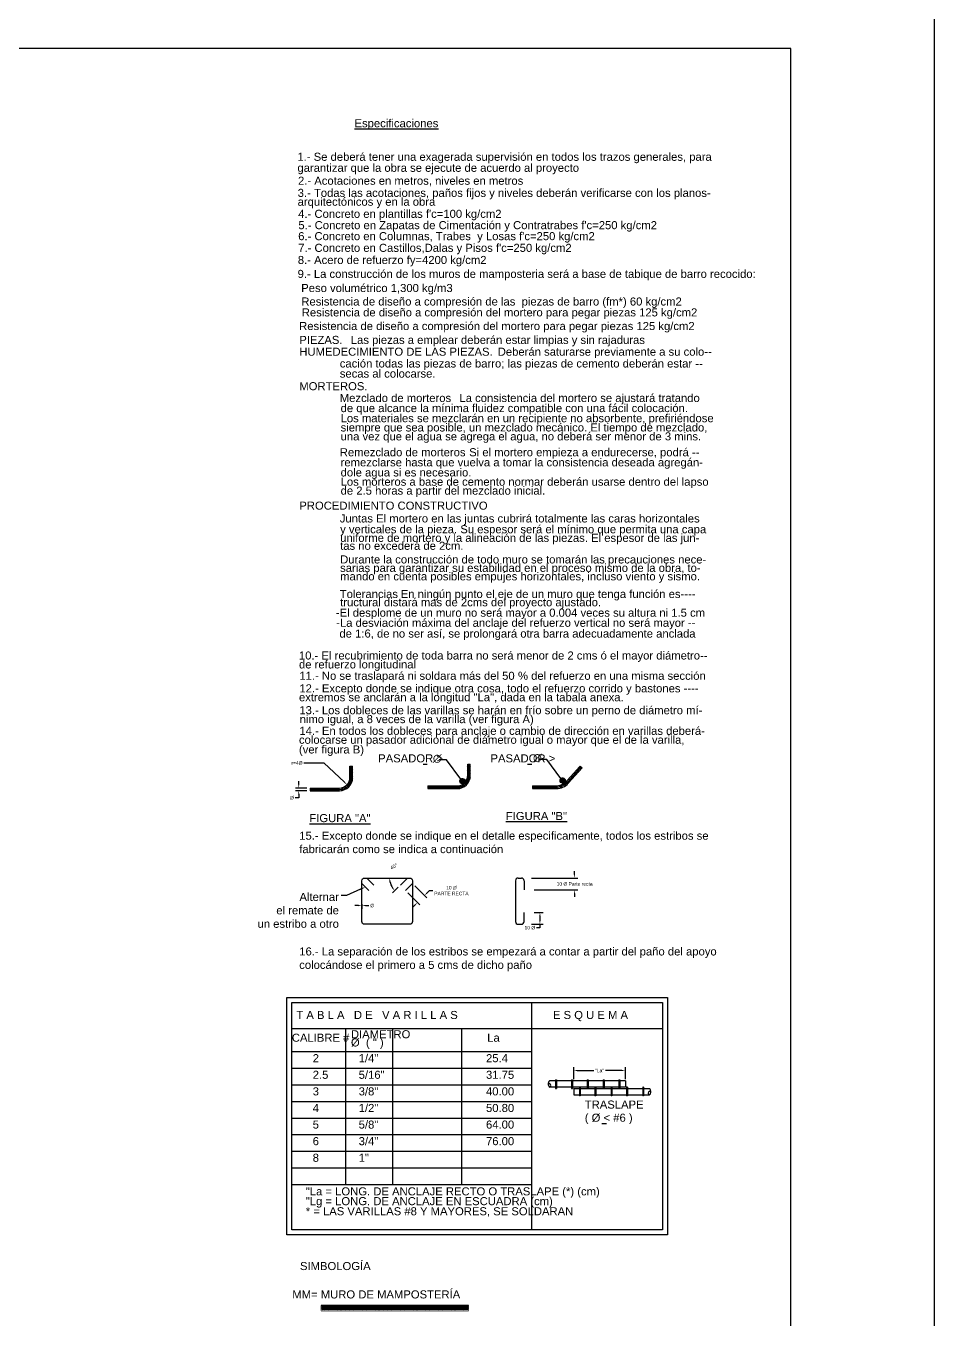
# Model space of a CAD drawing. Header units: metres. Extents: x 14 to 161, y 5 to 309.
# Drawn here: x 135.09 to 161.01, y 71.6 to 108.52 of the extents above; entities that cross this region are included whole.
import ezdxf

# ---------------------------------------------------------------- set-up
doc = ezdxf.new("R2010")
doc.units = ezdxf.units.M
doc.set_wipeout_variables(frame=1)
doc.header["$PDMODE"] = 35
doc.layers.add('E-Especificaciones', color=3, linetype='Continuous')
doc.layers.add('E-Pie', color=1, linetype='Continuous')
doc.layers.add('E-Muro de Mamposteria', color=5, linetype='Continuous', lineweight=30)
doc.layers.add('E-Textos', color=3, linetype='Continuous', lineweight=15)
doc.styles.add('ARIAL', font='arial.ttf')
doc.styles.add('General', font='arial.ttf', dxfattribs={"height": 2.3})
doc.styles.get("Standard").update_dxf_attribs({"font": 'arial.ttf'})
doc.dimstyles.get("Standard").update_dxf_attribs({"dimtxt": 0.18, "dimasz": 0.18, "dimexe": 0.18, "dimexo": 0.0625, "dimgap": 0.09, "dimtad": 0, "dimtih": 1, "dimtoh": 1, "dimdec": 4, "dimzin": 0, "dimdsep": 46, "dimtxsty": 'Standard', "dimcen": 0.09, "dimadec": 0, "dimazin": 0, "dimtfac": 1, "dimtdec": 4, "dimtofl": 0, "dimtmove": 0, "dimatfit": 3, "dimfxl": 1, "dimtolj": 1, "dimtzin": 0, "dimarcsym": 0})

# ---------------------------------------------------------------- blocks, each defined once
blk = doc.blocks.new('*D509')
at = {"layer": 'Defpoints', "color": 0, "transparency": 16777216}
for p in [(152.198, 78.699), (150.721, 78.405), (152.198, 78.405)]:
    blk.add_point(p, dxfattribs=at)
at = {"layer": 'E-Especificaciones', "color": 2, "lineweight": -2, "transparency": 16777216}
for p, q in [((150.721, 78.45), (150.721, 78.799)), ((150.821, 78.699), (151.294, 78.699)), ((152.098, 78.699), (151.626, 78.699)), ((152.198, 78.45), (152.198, 78.799))]:
    blk.add_line(p, q, dxfattribs=at)
at = {"layer": 'E-Especificaciones', "color": 2, "transparency": 16777216}
for points in [[(150.821, 78.715), (150.821, 78.682), (150.721, 78.699)], [(152.098, 78.715), (152.098, 78.682), (152.198, 78.699)]]:
    blk.add_solid(points, dxfattribs=at)
at = {"layer": 'E-Especificaciones', "color": 0, "transparency": 16777216, "insert": (151.46, 78.699), "char_height": 0.1, "attachment_point": 5, "style": 'ARIAL'}
blk.add_mtext('\\A1;"La"', dxfattribs=at)
blk = doc.blocks.new('*D502')
at = {"layer": 'Defpoints', "color": 0, "transparency": 16777216}
for p in [(149.432, 84.193), (150.748, 84.193), (149.507, 83.856)]:
    blk.add_point(p, dxfattribs=at)
at = {"layer": 'E-Especificaciones', "color": 2, "lineweight": -2, "transparency": 16777216}
for p, q in [((149.522, 84.193), (150.838, 84.193)), ((150.748, 84.293), (150.748, 84.393)), ((149.597, 83.856), (150.838, 83.856)), ((150.748, 83.756), (150.748, 83.656))]:
    blk.add_line(p, q, dxfattribs=at)
at = {"layer": 'E-Especificaciones', "color": 2, "transparency": 16777216}
for points in [[(150.731, 84.293), (150.764, 84.293), (150.748, 84.193)], [(150.731, 83.756), (150.764, 83.756), (150.748, 83.856)]]:
    blk.add_solid(points, dxfattribs=at)
at = {"layer": 'E-Especificaciones', "color": 0, "transparency": 16777216, "insert": (150.748, 84.025), "char_height": 0.1, "attachment_point": 5, "style": 'ARIAL'}
blk.add_mtext('\\A1;10 %%C Parte recta', dxfattribs=at)
blk = doc.blocks.new('*D503')
at = {"layer": 'Defpoints', "color": 0, "transparency": 16777216}
for p in [(145.922, 83.836), (146.121, 84.036), (146.463, 83.694)]:
    blk.add_point(p, dxfattribs=at)
at = {"layer": 'E-Especificaciones', "color": 2, "lineweight": -2, "transparency": 16777216}
for p, q in [((146.185, 83.972), (146.527, 83.63)), ((146.534, 83.764), (146.604, 83.835)), ((146.604, 83.835), (146.704, 83.835)), ((145.985, 83.772), (146.327, 83.43)), ((146.193, 83.423), (146.122, 83.353))]:
    blk.add_line(p, q, dxfattribs=at)
at = {"layer": 'E-Especificaciones', "color": 2, "transparency": 16777216}
for points in [[(146.181, 83.435), (146.205, 83.412), (146.264, 83.494)], [(146.522, 83.776), (146.546, 83.753), (146.463, 83.694)]]:
    blk.add_solid(points, dxfattribs=at)
at = {"layer": 'E-Especificaciones', "color": 0, "transparency": 16777216, "insert": (147.233, 83.835), "char_height": 0.1, "attachment_point": 5, "style": 'ARIAL'}
blk.add_mtext('\\A1;10 %%C \\PPARTE RECTA', dxfattribs=at)
blk = doc.blocks.new('*D504')
at = {"layer": 'Defpoints', "color": 0, "transparency": 16777216}
for p in [(144.677, 83.535), (144.677, 83.535), (144.677, 83.407)]:
    blk.add_point(p, dxfattribs=at)
at = {"layer": 'E-Especificaciones', "color": 2, "lineweight": -2, "transparency": 16777216}
for p, q in [((144.677, 83.445), (144.677, 83.317)), ((144.677, 83.445), (144.677, 83.317)), ((144.577, 83.407), (144.477, 83.407)), ((144.777, 83.407), (144.877, 83.407))]:
    blk.add_line(p, q, dxfattribs=at)
at = {"layer": 'E-Especificaciones', "color": 2, "transparency": 16777216}
for points in [[(144.577, 83.424), (144.577, 83.39), (144.677, 83.407)], [(144.777, 83.424), (144.777, 83.39), (144.677, 83.407)]]:
    blk.add_solid(points, dxfattribs=at)
at = {"layer": 'E-Especificaciones', "color": 0, "transparency": 16777216, "insert": (144.971, 83.407), "char_height": 0.1, "attachment_point": 5, "style": 'ARIAL'}
blk.add_mtext('\\A1;%%C', dxfattribs=at)
blk = doc.blocks.new('*D505')
at = {"layer": 'Defpoints', "color": 0, "transparency": 16777216}
for p in [(144.752, 84.193), (145.978, 84.193), (146.046, 84.193), (145.537, 83.938), (145.779, 83.994)]:
    blk.add_point(p, dxfattribs=at)
at = {"layer": 'E-Especificaciones', "color": 2, "lineweight": -2, "transparency": 16777216}
blk.add_line((145.715, 83.93), (145.554, 83.769), dxfattribs=at)
blk.add_arc((145.978, 84.193), 0.51, 191.2458, 213.7542, dxfattribs=at)
at = {"layer": 'E-Especificaciones', "color": 2, "transparency": 16777216}
for points in [[(145.461, 84.092), (145.495, 84.096), (145.468, 84.193)], [(145.567, 83.92), (145.541, 83.899), (145.618, 83.833)]]:
    blk.add_solid(points, dxfattribs=at)
at = {"layer": 'E-Especificaciones', "color": 0, "transparency": 16777216, "insert": (145.591, 84.526), "char_height": 0.1, "attachment_point": 5, "rotation": 30, "style": 'ARIAL'}
blk.add_mtext('\\A1;45°', dxfattribs=at)
blk = doc.blocks.new('*D506')
at = {"layer": 'Defpoints', "color": 0, "transparency": 16777216}
for p in [(143.198, 86.762), (142.876, 86.687), (143.198, 86.687)]:
    blk.add_point(p, dxfattribs=at)
at = {"layer": 'E-Especificaciones', "color": 2, "lineweight": -2, "transparency": 16777216}
for p, q in [((143.108, 86.762), (142.786, 86.762)), ((142.876, 86.862), (142.876, 86.962)), ((142.876, 86.487), (142.776, 86.487)), ((143.108, 86.687), (142.786, 86.687)), ((142.876, 86.587), (142.876, 86.487))]:
    blk.add_line(p, q, dxfattribs=at)
at = {"layer": 'E-Especificaciones', "color": 2, "transparency": 16777216}
for points in [[(142.859, 86.862), (142.892, 86.862), (142.876, 86.762)], [(142.859, 86.587), (142.892, 86.587), (142.876, 86.687)]]:
    blk.add_solid(points, dxfattribs=at)
at = {"layer": 'E-Especificaciones', "color": 0, "transparency": 16777216, "insert": (142.682, 86.487), "char_height": 0.1, "attachment_point": 5, "style": 'ARIAL'}
blk.add_mtext('\\A1;%%c', dxfattribs=at)
blk = doc.blocks.new('*D507')
at = {"layer": 'Defpoints', "color": 0, "transparency": 16777216}
for p in [(144.035, 87.065), (144.256, 86.858)]:
    blk.add_point(p, dxfattribs=at)
at = {"layer": 'E-Especificaciones', "color": 2, "lineweight": -2, "transparency": 16777216}
for p, q in [((143.021, 87.478), (143.593, 87.478)), ((143.593, 87.478), (144.183, 86.926))]:
    blk.add_line(p, q, dxfattribs=at)
at = {"layer": 'E-Especificaciones', "color": 2, "transparency": 16777216}
blk.add_solid([(144.194, 86.938), (144.171, 86.914), (144.256, 86.858)], dxfattribs=at)
at = {"layer": 'E-Especificaciones', "color": 0, "transparency": 16777216, "insert": (142.826, 87.478), "char_height": 0.1, "attachment_point": 5, "style": 'ARIAL'}
blk.add_mtext('\\A1;r=4%%c', dxfattribs=at)
blk = doc.blocks.new('*D508')
at = {"layer": 'Defpoints', "color": 0, "transparency": 16777216}
for p in [(149.507, 83.213), (149.432, 82.876), (149.758, 82.876)]:
    blk.add_point(p, dxfattribs=at)
at = {"layer": 'E-Especificaciones', "color": 2, "lineweight": -2, "transparency": 16777216}
for p, q in [((149.597, 83.213), (149.848, 83.213)), ((149.758, 83.113), (149.758, 82.976)), ((149.522, 82.876), (149.848, 82.876)), ((149.758, 82.776), (149.658, 82.776)), ((149.758, 82.876), (149.758, 82.776))]:
    blk.add_line(p, q, dxfattribs=at)
at = {"layer": 'E-Especificaciones', "color": 2, "transparency": 16777216}
for points in [[(149.741, 83.113), (149.775, 83.113), (149.758, 83.213)], [(149.741, 82.976), (149.775, 82.976), (149.758, 82.876)]]:
    blk.add_solid(points, dxfattribs=at)
at = {"layer": 'E-Especificaciones', "color": 0, "transparency": 16777216, "insert": (149.472, 82.776), "char_height": 0.1, "attachment_point": 5, "style": 'ARIAL'}
blk.add_mtext('\\A1;10 %%C', dxfattribs=at)
blk = doc.blocks.new('*U655')
for points in [[(-0.843, -0.075), (3.357, -0.075), (3.357, 0.075), (-0.843, 0.075)], [(-0.823, -0.055), (3.337, -0.055), (3.337, 0.055), (-0.823, 0.055)]]:
    blk.add_lwpolyline(points, close=True)
blk.add_wipeout([(-0.843, -0.075), (3.357, -0.075), (3.357, 0.075), (-0.843, 0.075)])
at = {"linetype": 'ByBlock', "lineweight": 5}
h = blk.add_hatch(dxfattribs=at)
h.set_pattern_fill('ANSI37', color=5, scale=0.0069)
h.set_pattern_definition([(45, (2.514647, 1e-15), (-0.01549094, 0.01549094), []), (135, (2.514647, 1e-15), (-0.01549094, -0.01549094), [])])
h.paths.add_polyline_path([(3.337, -0.055), (3.337, 0.055), (-0.823, 0.055), (-0.823, -0.055)])
blk.add_line((-0.843, 0.075), (3.357, 0.075))

msp = doc.modelspace()

# ---------------------------------------------------------------- hatches: boundary and pattern name
at = {"layer": 'E-Especificaciones'}
h = msp.add_hatch(dxfattribs=at)
h.set_pattern_fill('ANSI31', color=3, scale=0.001512, style=0)
h.set_pattern_definition([(45, (89.3930947, 74.9956483), (-0.0033945368, 0.0033945368), [])])
h.paths.add_polyline_path([(147.59127, 86.89501, 0.01855416), (147.60771, 86.91028, 0.17000242), (147.62422, 86.95744, 1), (147.47302, 86.95744, 0.60288696)])
h = msp.add_hatch(dxfattribs=at)
h.set_pattern_fill('ANSI31', color=3, scale=0.001512, style=0)
h.set_pattern_definition([(45, (92.2518476, 75.0141513), (-0.0033945368, 0.0033945368), [])])
h.paths.add_polyline_path([(150.45002, 86.91352, 0.01855416), (150.46647, 86.92878, 0.17000242), (150.48298, 86.97594, 1), (150.33178, 86.97594, 0.60288696)])

# ---------------------------------------------------------------- linework, layer by layer
at = {"layer": 'E-Especificaciones', "color": 3}
for p, q in [((144.33719, 87.30443), (144.37467, 87.36314)), ((144.33719, 87.19968), (144.37467, 87.25839)), ((144.33735, 87.38537), (144.41295, 87.38537)), ((144.33735, 87.06455), (144.33735, 87.38537)), ((144.33767, 87.09419), (144.37515, 87.1529)), ((144.37467, 87.36314), (144.41279, 87.30484)), ((144.37467, 87.25839), (144.41279, 87.20009)), ((144.37515, 87.06455), (144.37515, 87.38537)), ((144.37515, 87.1529), (144.41327, 87.0946)), ((144.41295, 87.06455), (144.41295, 87.38537)), ((146.42297, 87.44145), (146.54431, 87.44145)), ((147.68923, 87.08242), (147.73408, 87.13571)), ((147.69612, 87.36399), (147.7336, 87.4227)), ((147.69612, 87.25924), (147.7336, 87.31795)), ((147.69628, 87.44493), (147.77188, 87.44493)), ((147.69628, 87.12411), (147.69628, 87.44493)), ((147.6966, 87.15375), (147.73408, 87.21246)), ((147.7336, 87.4227), (147.77172, 87.3644)), ((147.7336, 87.31795), (147.77172, 87.25965)), ((147.73408, 87.12411), (147.73408, 87.44493)), ((147.73408, 87.21246), (147.7722, 87.15416)), ((147.73408, 87.13571), (147.76423, 87.07291)), ((147.77188, 87.12411), (147.77188, 87.44493)), ((149.40826, 87.44145), (149.52961, 87.44145)), ((150.53399, 86.97321), (150.90485, 87.3886)), ((150.56218, 86.94804), (150.93304, 87.36343)), ((150.56784, 86.89761), (150.96124, 87.33825)), ((150.71116, 87.17118), (150.77822, 87.19002)), ((150.77822, 87.19002), (150.76783, 87.12114)), ((150.78106, 87.25019), (150.84812, 87.26902)), ((150.84812, 87.26902), (150.83772, 87.20015)), ((150.85082, 87.32833), (150.91788, 87.34717)), ((150.90485, 87.3886), (150.96124, 87.33825)), ((150.91788, 87.34717), (150.90749, 87.27829)), ((143.19834, 86.76215), (143.25685, 86.72435)), ((143.19834, 86.76215), (143.19834, 86.68655)), ((143.19834, 86.76215), (144.03495, 86.76215)), ((143.30987, 86.76215), (143.36837, 86.72435)), ((143.4214, 86.76215), (143.4799, 86.72435)), ((143.53292, 86.76215), (143.59143, 86.72435)), ((143.64445, 86.76215), (143.70296, 86.72435)), ((143.75598, 86.76215), (143.81449, 86.72435)), ((143.86751, 86.76215), (143.92602, 86.72435)), ((143.97904, 86.76215), (144.03754, 86.72435)), ((144.07895, 86.76904), (144.14315, 86.74201)), ((144.16246, 86.79309), (144.23186, 86.78712)), ((144.23186, 86.78712), (144.1979, 86.72631)), ((144.23028, 86.83778), (144.29888, 86.84989)), ((144.28028, 86.89482), (144.34414, 86.92263)), ((144.29888, 86.84989), (144.28172, 86.78238)), ((144.31592, 86.95411), (144.36885, 86.99939)), ((144.33029, 87.02285), (144.37515, 87.07614)), ((144.34414, 86.92263), (144.34325, 86.85298)), ((144.36885, 86.99939), (144.38838, 86.93253)), ((144.37515, 87.07614), (144.40529, 87.01335)), ((146.55727, 86.82171), (147.39388, 86.82171)), ((146.55727, 86.82171), (146.55727, 86.74611)), ((146.55727, 86.82171), (146.61578, 86.78391)), ((146.55727, 86.78391), (147.39388, 86.78391)), ((146.61578, 86.78391), (146.55727, 86.74611)), ((146.55727, 86.74611), (147.39388, 86.74611)), ((146.6688, 86.82171), (146.72731, 86.78391)), ((146.72731, 86.78391), (146.6688, 86.74611)), ((146.78033, 86.82171), (146.83884, 86.78391)), ((146.83884, 86.78391), (146.78033, 86.74611)), ((146.89186, 86.82171), (146.95037, 86.78391)), ((146.95037, 86.78391), (146.89186, 86.74611)), ((147.00339, 86.82171), (147.06189, 86.78391)), ((147.06189, 86.78391), (147.00339, 86.74611)), ((147.11492, 86.82171), (147.17342, 86.78391)), ((147.17342, 86.78391), (147.11492, 86.74611)), ((147.22644, 86.82171), (147.28495, 86.78391)), ((147.28495, 86.78391), (147.22644, 86.74611)), ((147.33797, 86.82171), (147.39648, 86.78391)), ((147.39648, 86.78391), (147.33797, 86.74611)), ((147.43788, 86.8286), (147.50208, 86.80157)), ((147.50208, 86.80157), (147.45105, 86.75416)), ((147.52139, 86.85265), (147.59079, 86.84669)), ((147.59079, 86.84669), (147.55683, 86.78587)), ((147.58921, 86.89734), (147.65781, 86.90945)), ((147.63921, 86.95438), (147.70307, 86.98219)), ((147.65781, 86.90945), (147.64065, 86.84194)), ((147.67486, 87.01367), (147.72779, 87.05895)), ((147.70307, 86.98219), (147.70218, 86.91254)), ((147.72779, 87.05895), (147.74731, 86.99209)), ((149.54257, 86.82171), (150.19562, 86.82171)), ((149.54257, 86.82171), (149.54257, 86.74611)), ((149.54257, 86.82171), (149.60108, 86.78391)), ((149.54257, 86.78391), (150.19562, 86.78391)), ((149.60108, 86.78391), (149.54257, 86.74611)), ((149.54257, 86.74611), (150.22947, 86.74611)), ((149.6541, 86.82171), (149.7126, 86.78391)), ((149.7126, 86.78391), (149.6541, 86.74611)), ((149.76563, 86.82171), (149.82413, 86.78391)), ((149.82413, 86.78391), (149.76563, 86.74611)), ((149.87715, 86.82171), (149.93566, 86.78391)), ((149.93566, 86.78391), (149.87715, 86.74611)), ((149.98868, 86.82171), (150.04719, 86.78391)), ((150.04719, 86.78391), (149.98868, 86.74611)), ((150.10021, 86.82171), (150.15872, 86.78391)), ((150.15872, 86.78391), (150.10021, 86.74611)), ((150.20749, 86.82141), (150.2694, 86.78948)), ((150.2694, 86.78948), (150.21484, 86.74617)), ((150.30957, 86.83555), (150.37768, 86.82096)), ((150.37768, 86.82096), (150.33638, 86.76487)), ((150.41643, 86.87484), (150.48566, 86.88254)), ((150.48566, 86.88254), (150.46422, 86.81626)), ((150.49998, 86.93707), (150.56806, 86.95182)), ((150.56806, 86.95182), (150.55352, 86.8837)), ((150.56568, 87.00924), (150.63269, 87.02828)), ((150.63269, 87.02828), (150.6225, 86.95937)), ((150.63125, 87.08159), (150.69826, 87.10063)), ((150.69826, 87.10063), (150.68807, 87.03172)), ((143.25685, 86.72435), (143.19834, 86.68655)), ((143.19834, 86.72435), (144.03495, 86.72435)), ((143.19834, 86.68655), (144.03495, 86.68655)), ((143.36837, 86.72435), (143.30987, 86.68655)), ((143.4799, 86.72435), (143.4214, 86.68655)), ((143.59143, 86.72435), (143.53292, 86.68655)), ((143.70296, 86.72435), (143.64445, 86.68655)), ((143.81449, 86.72435), (143.75598, 86.68655)), ((143.92602, 86.72435), (143.86751, 86.68655)), ((144.03754, 86.72435), (143.97904, 86.68655)), ((144.14315, 86.74201), (144.09212, 86.6946)), ((144.81944, 84.19339), (145.01894, 83.9939)), ((145.97846, 84.19339), (145.77896, 83.9939)), ((149.13821, 84.19339), (149.23055, 84.19339)), ((144.63857, 83.87387), (144.24081, 83.69542)), ((144.67678, 84.03551), (144.87627, 83.83601)), ((146.12112, 84.03551), (145.92163, 83.83601)), ((149.06261, 84.11779), (149.06261, 82.95134)), ((149.30615, 84.11779), (149.30615, 83.85636)), ((144.24081, 83.69542), (144.08961, 83.69542)), ((149.30615, 82.95134), (149.30615, 83.21277)), ((149.13821, 82.87574), (149.23055, 82.87574)), ((149.51658, 80.64101), (149.51658, 74.15465)), ((142.67804, 79.90242), (153.25153, 79.90242)), ((144.2068, 79.90242), (144.2068, 75.44969)), ((145.55005, 79.90242), (145.55005, 75.44969)), ((147.53332, 75.44969), (147.53332, 79.90242)), ((142.67804, 79.23924), (149.51658, 79.23924)), ((142.67804, 78.76555), (149.51658, 78.76555)), ((142.67804, 78.29186), (149.51658, 78.29186)), ((150.20256, 78.40465), (150.0326, 78.40465)), ((150.20256, 78.43833), (150.20256, 78.18953)), ((150.20256, 78.43833), (150.22953, 78.43833)), ((150.22953, 78.43833), (150.22953, 78.18953)), ((150.66101, 78.40465), (150.22953, 78.40465)), ((150.66101, 78.43833), (150.68798, 78.43833)), ((150.66101, 78.43833), (150.66101, 78.18953)), ((150.68798, 78.43833), (150.68798, 78.18953)), ((151.10598, 78.40465), (150.68798, 78.40465)), ((151.10598, 78.43833), (151.10598, 78.18953)), ((151.10598, 78.43833), (151.13295, 78.43833)), ((151.13295, 78.43833), (151.13295, 78.18953)), ((151.56444, 78.40465), (151.13295, 78.40465)), ((151.56444, 78.43833), (151.56444, 78.18953)), ((151.56444, 78.43833), (151.59141, 78.43833)), ((151.59141, 78.43833), (151.59141, 78.18953)), ((152.00941, 78.40465), (151.59141, 78.40465)), ((152.00941, 78.43833), (152.03638, 78.43833)), ((152.00941, 78.43833), (152.00941, 78.18953)), ((152.03638, 78.43833), (152.03638, 78.18953)), ((152.19844, 78.40465), (152.03638, 78.40465)), ((152.19844, 78.40465), (152.19844, 78.22321)), ((150.20256, 78.22321), (150.0326, 78.22321)), ((150.20256, 78.18953), (150.22953, 78.18953)), ((150.66101, 78.22321), (150.22953, 78.22321)), ((150.66101, 78.18953), (150.68798, 78.18953)), ((151.10598, 78.22321), (150.68798, 78.22321)), ((150.72143, 78.18953), (150.8835, 78.18953)), ((150.72143, 78.18953), (150.72143, 78.00809)), ((150.72143, 78.00809), (150.8835, 78.00809)), ((150.91047, 78.22321), (150.8835, 78.22321)), ((150.8835, 78.22321), (150.8835, 77.97441)), ((150.91047, 77.97441), (150.8835, 77.97441)), ((150.91047, 78.22321), (150.91047, 77.97441)), ((150.91047, 78.18953), (151.32847, 78.18953)), ((150.91047, 78.00809), (151.32847, 78.00809)), ((151.10598, 78.18953), (151.13295, 78.18953)), ((151.56444, 78.22321), (151.13295, 78.22321)), ((151.32847, 78.22321), (151.32847, 77.97441)), ((151.35544, 78.22321), (151.32847, 78.22321)), ((151.35544, 77.97441), (151.32847, 77.97441)), ((151.35544, 78.22321), (151.35544, 77.97441)), ((151.35544, 78.18953), (151.78692, 78.18953)), ((151.35544, 78.00809), (151.78692, 78.00809)), ((151.56444, 78.18953), (151.59141, 78.18953)), ((152.00941, 78.22321), (151.59141, 78.22321)), ((151.81389, 78.22321), (151.78692, 78.22321)), ((151.78692, 78.22321), (151.78692, 77.97441)), ((151.81389, 77.97441), (151.78692, 77.97441)), ((151.81389, 78.22321), (151.81389, 77.97441)), ((151.81389, 78.18953), (152.23189, 78.18953)), ((151.81389, 78.00809), (152.23189, 78.00809)), ((152.00941, 78.18953), (152.03638, 78.18953)), ((152.19844, 78.22321), (152.03638, 78.22321)), ((152.23189, 78.22321), (152.23189, 77.97441)), ((152.25886, 78.22321), (152.23189, 78.22321)), ((152.25886, 77.97441), (152.23189, 77.97441)), ((152.25886, 78.22321), (152.25886, 77.97441)), ((152.25886, 78.18953), (152.69035, 78.18953)), ((152.25886, 78.00809), (152.69035, 78.00809)), ((152.71732, 78.22321), (152.69035, 78.22321)), ((152.69035, 78.22321), (152.69035, 77.97441)), ((152.71732, 77.97441), (152.69035, 77.97441)), ((152.71732, 78.22321), (152.71732, 77.97441)), ((152.71732, 78.18953), (152.88727, 78.18953)), ((152.71732, 78.00809), (152.88727, 78.00809)), ((142.67804, 77.81816), (149.51658, 77.81816)), ((142.67804, 77.34447), (149.51658, 77.34447)), ((151.65703, 77.18199), (151.52645, 77.18199)), ((142.67804, 76.87077), (149.51658, 76.87077)), ((142.67804, 76.39708), (149.51658, 76.39708)), ((142.67804, 75.92338), (149.51658, 75.92338)), ((142.67804, 75.44969), (145.55005, 75.44969)), ((145.55005, 75.44969), (149.51658, 75.44969))]:
    msp.add_line(p, q, dxfattribs=at)
msp.add_lwpolyline([(144.75238, 84.19339), (146.04552, 84.19339, -0.41421356), (146.12112, 84.11779), (146.12112, 82.95134, -0.41421356), (146.04552, 82.87574), (144.75238, 82.87574, -0.41421356), (144.67678, 82.95134), (144.67678, 84.11779, -0.41421356)], format="xyb", close=True, dxfattribs=at)
for points in [[(142.53289, 80.78616), (153.39668, 80.78616), (153.39668, 74.00949), (142.53289, 74.00949)], [(142.67804, 80.64101), (153.25153, 80.64101), (153.25153, 74.15465), (142.67804, 74.15465)]]:
    msp.add_lwpolyline(points, close=True, dxfattribs=at)
for centre in [(147.54862, 86.95744), (150.40738, 86.97594)]:
    msp.add_circle(centre, 0.0756, dxfattribs=at)
for centre, radius, start, end in [((147.39388, 87.12411), 0.3024, 270, 0), ((147.39388, 87.12411), 0.378, 270, 0), ((147.39388, 87.12411), 0.3402, 270, 0), ((144.03495, 87.06455), 0.3402, 270, 0), ((144.03495, 87.06455), 0.378, 270, 0), ((144.03495, 87.06455), 0.3024, 270, 0), ((150.19562, 87.27531), 0.4536, 270, 318.241559), ((150.19562, 87.27531), 0.4914, 270, 318.241559), ((150.22947, 87.19971), 0.4536, 270, 318.241559), ((149.13821, 84.11779), 0.0756, 90, 180), ((149.23055, 84.11779), 0.0756, 0, 90), ((149.13821, 82.95134), 0.0756, 180, 270), ((149.23055, 82.95134), 0.0756, 270, 0), ((150.11853, 78.3115), 0.1232, 156.095451, 225.778942), ((150.05422, 78.36143), 0.04833, 116.570776, 241.642798), ((150.02422, 78.27095), 0.04847, 279.964431, 81.636419), ((152.89566, 78.05583), 0.04847, 98.363581, 260.035569), ((152.86566, 78.14631), 0.04833, 298.357202, 63.429224), ((152.80135, 78.09638), 0.1232, 314.221058, 23.904549)]:
    msp.add_arc(centre, radius, start, end, dxfattribs=at)
msp.add_solid([(144.62826, 83.89686), (144.64889, 83.85088), (144.77653, 83.93576)], dxfattribs=at)
at = {"layer": 'E-Pie', "color": 1}
msp.add_lwpolyline([(65.38178, 111.97866), (161.00678, 111.97866), (161.00678, 46.35366), (65.38178, 46.35366)], close=True, dxfattribs=at)
at = {"layer": 'E-Pie', "color": 5}
msp.add_lwpolyline([(69.65758, 107.86616), (69.65758, 50.46616), (156.91409, 50.46616), (156.91409, 107.86616)], close=True, dxfattribs=at)

# ---------------------------------------------------------------- texts
at = {"layer": 'E-Especificaciones', "color": 3, "style": 'General'}
for s, p in [('1.- Se deberá tener una exagerada supervisión en todos los trazos generales, para ', (142.83811, 104.66473)), ('garantizar que la obra se ejecute de acuerdo al proyecto', (142.83811, 104.3508)), ('2.- Acotaciones en metros, niveles en metros', (142.85503, 103.9814)), ('3.- Todas las acotaciones, paños fijos y niveles deberán verificarse con los planos-', (142.84544, 103.6347)), ('arquitectónicos y en la obra', (142.844, 103.38188)), ("4.- Concreto en plantillas f'c=100 kg/cm2", (142.86027, 103.03679)), ("6.- Concreto en Columnas, Trabes  y Losas f'c=250 kg/cm2", (142.86038, 102.39933)), ("5.- Concreto en Zapatas de Cimentación y Contratrabes f'c=250 kg/cm2", (142.86646, 102.71313)), ("7.- Concreto en Castillos,Dalas y Pisos f'c=250 kg/cm2", (142.8612, 102.0658)), ('8.- Acero de refuerzo fy=4200 kg/cm2', (142.84974, 101.71984)), ('9.- La construcción de los muros de mamposteria será a base de tabique de barro recocido:', (142.8433, 101.32228)), ('Peso volumétrico 1,300 kg/m3', (142.9472, 100.91913)), ('Resistencia de diseño a compresión de las  piezas de barro (fm*) 60 kg/cm2', (142.94917, 100.53384)), ('Resistencia de diseño a compresión del mortero para pegar piezas 125 kg/cm2', (142.96266, 100.22341)), ('Resistencia de diseño a compresión del mortero para pegar piezas 125 kg/cm2', (142.88718, 99.83411)), ('PIEZAS.  ', (142.89253, 99.43786)), ('Las piezas a emplear deberán estar limpias y sin rajaduras', (144.36176, 99.43786)), ('HUMEDECIMIENTO DE LAS PIEZAS.', (142.89253, 99.10154)), ('Deberán saturarse previamente a su colo--', (148.55426, 99.10154)), ('cación todas las piezas de barro; las piezas de cemento deberán estar --', (144.04692, 98.76521)), ('secas al colocarse.', (144.04692, 98.47693)), ('MORTEROS.', (142.89253, 98.11657)), ('Mezclado de morteros', (144.04692, 97.78024)), ('La consistencia del mortero se ajustará tratando ', (147.46175, 97.78024)), ('de que alcance la mínima fluidez compatible con una fácil colocación.', (144.07097, 97.49196)), ('Los materiales se mezclarán en un recipiente no absorbente, prefiriéndose', (144.07097, 97.20368)), ('siempre que sea posible, un mezclado mecánico. El tiempo de mezclado,', (144.07097, 96.93942)), ('una vez que el agua se agrega el agua, no deberá ser menor de 3 mins.', (144.07097, 96.68461)), ('Remezclado de morteros', (144.04692, 96.23179)), ('Si el mortero empieza a endurecerse, podrá --', (147.73932, 96.23179)), ('remezclarse hasta que vuelva a tomar la consistencia deseada agregán-', (144.07097, 95.94351)), ('dole agua si es necesario.', (144.07097, 95.65522)), ('Los morteros a base de cemento normar deberán usarse dentro del lapso', (144.07097, 95.39097)), ('de 2.5 horas a partir del mezclado inicial.', (144.07097, 95.13616)), ('PROCEDIMIENTO CONSTRUCTIVO', (142.89253, 94.70765)), ('Juntas', (144.04692, 94.34251)), ('El mortero en las juntas cubrirá totalmente las caras horizontales ', (145.0853, 94.34251)), ('y verticales de la pieza. Su espesor será el mínimo que permita una capa', (144.0575, 94.03447)), ('tas no excederá de 2cm.', (144.0575, 93.56215)), ('uniforme de mortero y la alineación de las piezas. El espesor de las jun-', (144.0575, 93.78804)), ('Durante la construcción de todo muro se tomarán las precauciones nece-', (144.0575, 93.17197)), ('sarias para garantizar su estabilidad en el proceso mismo de la obra, to-', (144.0575, 92.93096)), ('mando en cuenta posibles empujes horizontales, incluso viento y sismo.', (144.0575, 92.68951)), ('Tolerancias', (144.04692, 92.18626)), ('En ningún punto el eje de un muro que tenga función es----', (145.78665, 92.18626)), ('tructural distará mas de 2cms del proyecto ajustado.', (144.0575, 91.95023)), ('-El desplome de un muro no será mayor a 0.004 veces su altura ni 1.5 cm', (143.93415, 91.65233)), ('-La desviación máxima del anclaje del refuerzo vertical no será mayor --', (143.94516, 91.36483)), ('de 1:6, de no ser así, se prolongará otra barra adecuadamente anclada', (144.03694, 91.0568)), ('10.- El recubrimiento de toda barra no será menor de 2 cms ó el mayor diámetro--', (142.88131, 90.43062)), ('de refuerzo longitudinal', (142.88286, 90.17604)), ('11.- No se traslapará ni soldara más del 50', (142.89348, 89.85178)), ('% del refuerzo en una misma sección', (149.13236, 89.85178)), ('12.- Excepto donde se indique otra cosa, todo el refuerzo corrido y bastones ----', (142.89348, 89.49267)), ('extremos se anclarán a la longitud "La", dada en la tabala anexa.', (142.88234, 89.23984)), ('13.- Los dobleces de las varillas se harán en frío sobre un perno de diámetro mí-', (142.89348, 88.86912)), ('nimo igual, a 8 veces de la varilla (ver figura A)', (142.90256, 88.61454)), ('colocarse un pasador adicional de diámetro igual o mayor que el de la varilla, ', (142.88183, 88.02584)), ('14.- En todos los dobleces para anclaje o cambio de dirección en varillas deberá-', (142.89348, 88.28041)), ('(ver figura B)', (142.88183, 87.74845)), ('PASADOR > ', (145.14257, 87.49466)), ('∅', (146.70379, 87.49466)), ('PASADOR > ', (148.34772, 87.49466)), ('∅', (149.56254, 87.51316)), ('%%UFIGURA "A"', (143.17858, 85.78945)), ('%%UFIGURA "B"', (148.78552, 85.84901)), (' T A B L A   D E   V A R I L L A S ', (142.71782, 80.17062)), ('E S Q U E M A', (150.12939, 80.17062)), ('CALIBRE #', (142.67804, 79.5213)), ('DIAMETRO', (144.36512, 79.6198)), ('La', (148.254, 79.5213)), ('%%C  ( " )', (144.36512, 79.38651)), ('2', (143.27472, 78.93708)), ('1/4"', (144.58636, 78.93708)), ('25.4', (148.21971, 78.93708)), ('2.5', (143.27472, 78.46338)), ('5/16"', (144.58636, 78.46338)), ('31.75', (148.21971, 78.46338)), ('3', (143.27472, 77.98969)), ('3/8"', (144.58636, 77.98969)), ('40.00', (148.21971, 77.98969)), ('4', (143.27472, 77.51599)), ('1/2"', (144.58636, 77.51599)), ('50.80', (148.21971, 77.51599)), ('TRASLAPE ', (151.03776, 77.61339)), ('5', (143.27472, 77.0423)), ('5/8"', (144.58636, 77.0423)), ('64.00', (148.21971, 77.0423)), ('( %%C < #6 ) ', (151.03776, 77.23829)), ('6', (143.27472, 76.56861)), ('3/4"', (144.58636, 76.56861)), ('76.00', (148.21971, 76.56861)), ('8', (143.27472, 76.09491)), ('1"', (144.58636, 76.09491)), ('"La = LONG. DE ANCLAJE RECTO O TRASLAPE (*) (cm)', (143.07668, 75.13585)), ('"Lg = LONG. DE ANCLAJE EN ESCUADRA (cm)', (143.07668, 74.85651)), ('* = LAS VARILLAS #8 Y MAYORES, SE SOLDARAN', (143.07668, 74.56786))]:
    msp.add_text(s, height=0.23, dxfattribs=at).set_placement(p)
at = {"layer": 'E-Especificaciones', "color": 4, "insert": (144.46695, 105.8511), "char_height": 0.23, "attachment_point": 1, "style": 'General'}
msp.add_mtext('{\\LEspecificaciones}', dxfattribs=at)
at = {"layer": 'E-Especificaciones', "color": 3, "char_height": 0.23, "style": 'General'}
for s, insert, attachment_point in [('15.- Excepto donde se indique en el detalle especificamente, todos los estribos se\\Pfabricarán como se indica a continuación', (142.89008, 85.51753), 1), ('Alternar \\Pel remate de\\Pun estribo a otro', (144.02157, 83.77102), 3), ('16.- La separación de los estribos se empezará a contar a partir del paño del apoyo\\Pcolocándose el primero a 5 cms de dicho paño', (142.89008, 82.2138), 1)]:
    msp.add_mtext(s, dxfattribs=dict(at, insert=insert, attachment_point=attachment_point))
at = {"layer": 'E-Textos', "color": 3, "style": 'General'}
for s, p in [('SIMBOLOGÍA', (142.91088, 73.00458)), ('MM= MURO DE MAMPOSTERÍA', (142.69207, 72.19476))]:
    msp.add_text(s, height=0.23, dxfattribs=at).set_placement(p)

# ---------------------------------------------------------------- dimensions: what is measured, and where the dimension line sits
at = {"layer": 'E-Especificaciones', "color": 3}
dim = msp.add_radius_dim(center=(144.03495, 87.06455), mpoint=(144.25572, 86.85789), text='r=4%%c', dimstyle='Standard', override={"dimtxt": 0.1, "dimasz": 0.1, "dimexe": 0.09, "dimexo": 0.09, "dimgap": 0.045, "dimlfac": 0.2, "dimtxsty": 'ARIAL', "dimclrd": 2, "dimclre": 2}, dxfattribs=at)
dim.commit()
dim.dimension.update_dxf_attribs({"geometry": '*D507', "text_midpoint": (142.82615, 87.47786), "dimtype": 164})
for base, p1, p2, text, picture, middle in [((142.87561, 86.68655), (143.19834, 86.76215), (143.19834, 86.68655), '%%c', '*D506', (142.6817, 86.48655)), ((149.758, 82.87574), (149.50735, 83.21277), (149.43175, 82.87574), '10 %%C', '*D508', (149.47176, 82.77574))]:
    dim = msp.add_linear_dim(base=base, p1=p1, p2=p2, angle=90, text=text, dimstyle='Standard', override={"dimtxt": 0.1, "dimasz": 0.1, "dimexe": 0.09, "dimexo": 0.09, "dimgap": 0.045, "dimlfac": 0.2, "dimtxsty": 'ARIAL', "dimclrd": 2, "dimclre": 2}, dxfattribs=at)
    dim.commit()
    dim.dimension.update_dxf_attribs({"geometry": picture, "text_midpoint": middle})
dim = msp.add_angular_dim_2l(base=(145.53652, 83.93824), line1=((145.97846, 84.19339), (145.77896, 83.9939)), line2=((144.75238, 84.19339), (146.04552, 84.19339)), text='45°', dimstyle='Standard', override={"dimtxt": 0.1, "dimasz": 0.1, "dimexe": 0.09, "dimexo": 0.09, "dimgap": 0.045, "dimlfac": 0.2, "dimtxsty": 'ARIAL', "dimclrd": 2, "dimclre": 2}, dxfattribs=at)
dim.commit()
dim.dimension.update_dxf_attribs({"geometry": '*D505', "text_midpoint": (145.59118, 84.52569), "dimtype": 162, "text_rotation": 30})
dim = msp.add_linear_dim(base=(150.7477, 84.19339), p1=(149.50735, 83.85636), p2=(149.43175, 84.19339), angle=270, text='10 %%C Parte recta', dimstyle='Standard', override={"dimtxt": 0.1, "dimasz": 0.1, "dimexe": 0.09, "dimexo": 0.09, "dimgap": 0.045, "dimlfac": 0.2, "dimtxsty": 'ARIAL', "dimclrd": 2, "dimclre": 2}, dxfattribs=at)
dim.commit()
dim.dimension.update_dxf_attribs({"geometry": '*D502', "text_midpoint": (150.7477, 84.02487), "dimtype": 160})
dim = msp.add_aligned_dim(p1=(145.92163, 83.83601), p2=(146.12112, 84.03551), distance=-0.48355, text='10 %%C \\PPARTE RECTA', dimstyle='Standard', override={"dimtxt": 0.1, "dimasz": 0.1, "dimexe": 0.09, "dimexo": 0.09, "dimgap": 0.045, "dimlfac": 0.2, "dimtxsty": 'ARIAL', "dimclrd": 2, "dimclre": 2}, dxfattribs=at)
dim.commit()
dim.dimension.update_dxf_attribs({"geometry": '*D503', "text_midpoint": (147.23319, 83.83501)})
for base, p1, p2, text, override, picture, middle in [((144.67678, 83.40692), (144.67678, 83.53457), (144.67678, 83.53457), '%%C', {"dimtxt": 0.1, "dimasz": 0.1, "dimexe": 0.09, "dimexo": 0.09, "dimgap": 0.045, "dimlfac": 0.2, "dimtxsty": 'ARIAL', "dimclrd": 2, "dimclre": 2}, '*D504', (144.97069, 83.40692)), ((152.19844, 78.69868), (150.72143, 78.40465), (152.19844, 78.40465), '"La"', {"dimtxt": 0.1, "dimasz": 0.1, "dimexe": 0.1, "dimexo": 0.045, "dimgap": 0.045, "dimdec": 2, "dimtxsty": 'ARIAL', "dimclrd": 2, "dimclre": 2, "dimtdec": 2}, '*D509', (151.45994, 78.69868))]:
    dim = msp.add_linear_dim(base=base, p1=p1, p2=p2, text=text, dimstyle='Standard', override=override, dxfattribs=at)
    dim.commit()
    dim.dimension.update_dxf_attribs({"geometry": picture, "text_midpoint": middle})

# ---------------------------------------------------------------- leaders
for points in [[(147.49971, 87.01508), (147.09542, 87.5627), (146.88307, 87.5627)], [(150.35846, 87.03358), (149.95417, 87.5812), (149.74182, 87.5812)]]:
    msp.add_leader(points, dimstyle='Standard', override={"dimtxt": 0.1, "dimasz": 0.1, "dimexe": 0.09, "dimexo": 0.09, "dimgap": 0.045, "dimlfac": 0.2, "dimtxsty": 'ARIAL', "dimclrd": 2, "dimclre": 2}, dxfattribs=at)

# ---------------------------------------------------------------- next in the draw order: block references
at = {"layer": 'E-Muro de Mamposteria'}
msp.add_blockref('*U655', (144.36211, 71.92205), dxfattribs=at)

doc.saveas('drawing.dxf')
